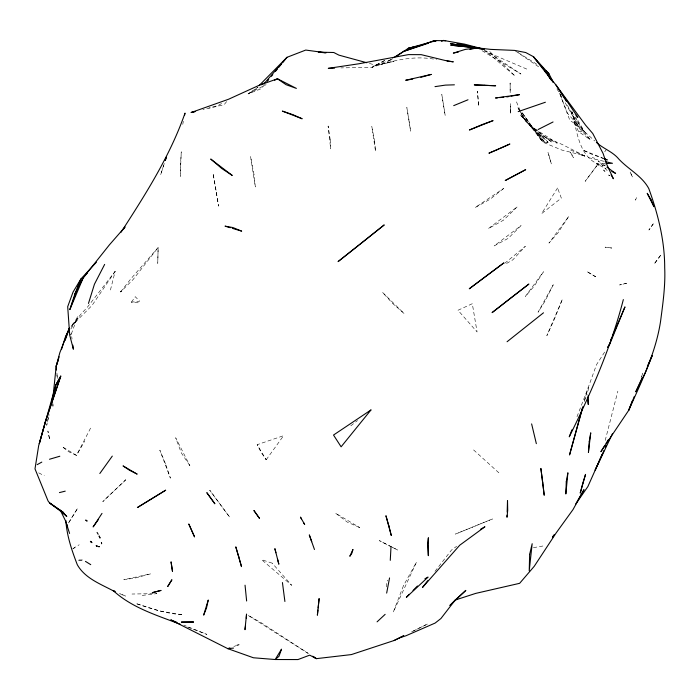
<?xml version="1.0" encoding="UTF-8"?>
<svg xmlns="http://www.w3.org/2000/svg" width="700" height="700" viewBox="0 0 700 700"><rect width="100%" height="100%" fill="white"/><g stroke="black" fill="none" stroke-linecap="round" stroke-linejoin="round"><path stroke-width="0.53" stroke-dasharray="3.5 2.62" d="M386.662 586.924L386.662 581.779L387.817 580.239M182.744 124.407L183.365 121.328M48.475 416.885L46.716 425.276L49.131 414.627M110.442 289.993L115.15 271.381L86.782 307.983L81.839 313.04L73.001 323.925L70.822 327.705M605.211 440.466L617.864 391.16M584.211 401.537L586.801 392.105L587.16 395.194M584.71 400.234L588.21 387.608L596.505 364.674L605.71 350.42M164.299 163.459L160.624 174.851L164.08 163.992M641.62 376.486L642.688 373.494L641.139 377.58M576.992 416.745L588.21 387.608L588.227 392.875M90.58 428.111L76.466 455.394L68.442 451.596L62.072 446.6L76.466 455.394L84.726 441.079M68.451 522.979L77.744 508.121L68.031 523.906M70.814 329L78.05 318.159L70.735 326.602M115.15 271.381L91.989 305.506L70.91 326.629L73.666 323.426L77.586 316.776L71.365 333.935L72.039 339.027M604.704 151.847L606.541 149.222M131.425 302.146L135.266 296.695L139.615 301.201L131.425 302.146L138.793 302.864M266.175 459.786L283.596 435.697L257.18 444.684L261.135 452.366L266.175 459.786L257.18 444.684M120.593 291.944L130.699 279.046L158.139 247.52L157.754 263.401L158.139 247.52L132.982 279.676L120.593 291.944L121.301 291.016M434.971 571.358L451.474 550.086L456.619 546.324M226.651 101.579L224.131 104.685L202.886 109.725M264.688 84.543L261.31 88.664L248.062 93.931L258.029 87.194M257.565 87.132L255.299 89.425L248.062 93.931L266.088 84.647M504.656 263.349L525.35 246.312L512.794 259.866L504.367 264.731M350.787 425.845L357.507 420.551M390.408 59.719L387.748 61.39L392.98 58.599M69.685 335.046L71.365 333.935L70.752 334.101M72.791 548.712L79.196 544.758M221.559 103.478L218.059 105.586L208.758 107.975M73.369 548.468L74.848 547.663M384.632 60.524L372.033 67.305L340.882 67.9M413.271 631.059L427.752 623.884L411.39 631.969M384.562 60.515L372.033 67.305C392.586 60.401 415.109 54.994 436.564 59.658M391.178 59.806L373.616 66.124L393.925 61.399L375.935 65.231L368.743 63.271M233.844 646.476L235.865 645.75M605.596 164.894L602.648 165.576C579.066 159.941 577.01 131.591 572.119 111.869L574.77 123.69L578.655 131.679L590.021 139.536L572.906 115.561L569.896 108.623M533.374 547.663L544.924 545.65M78.479 560.656L83.493 559.965L77.28 559.939M142.205 595.42L156.87 593.609L132.011 594.029M605.001 163.555L596.461 163.852L606.034 168.621M578.655 131.679L584.622 131.827L594.799 140.971M588.499 157.684L604.135 161.341M581.499 154.98L586.058 156.607L562.459 144.602L539.621 134.785L544.11 142.266M581.989 155.094L561.68 150.001L542.806 142.144L521.885 112.429L543.016 142.021L522.637 116.375L515.664 99.969M592.218 157.535L594.711 158.27M604.231 158.83L592.139 154.429L582.767 150.019L603.33 158.34M187.574 627.069L206.894 634.401L183.803 625.126M119.744 593.705L125.528 596.085L119.822 593.53M584.019 155.706L584.622 155.96L569.782 149.686M484.137 50.846L528.316 69.737M539.621 134.785L557.183 143.159L532.07 127.041M391.248 546.761L379.339 540.619L397.775 550.086L392.175 547.242M38.684 472.85L44.258 475.746M482.055 50.689L520.923 74.025L486.168 50.916M518.271 52.684L538.282 65.17M308.175 653.441L247.949 615.23L261.004 622.633L308.219 653.336M515.506 51.012L540.164 67.839M605.124 165.865L598.133 160.851L607.495 170.923M529.515 124.889L552.195 142.433L529.515 124.889L519.881 114.371L529.515 124.889L547.977 142.135L525.403 120.689L517.449 106.907L519.041 109.664M483.49 49.131L515.156 76.099L488.591 50.461M498.873 472.815L471.686 448.201M573.939 121.607L584.622 131.827L576.249 117.722M590.021 139.536L574.77 123.69L584.622 131.827L581.551 128.546L573.641 114.17M521.885 112.429L542.806 142.144M556.938 88.848L562.529 98.096M519.575 110.582L525.403 120.689L544.827 142.048L522.637 116.375L523.898 118.685M565.206 102.804L578.077 125.379L569.957 120.601L559.309 92.453M567.42 105.385L578.077 125.379L567.49 113.242L559.702 93.441M56.814 374.911L57.496 378.761L56.849 372.444M52.78 402.85L52.99 407.496L52.955 404.338M510.125 83.038L510.177 92.811L510.125 83.038M510.711 109.086L510.624 114.214L510.484 103.547L510.711 109.086M180.591 163.66L180.259 176.383L181.256 151.821L180.591 163.66M636.519 197.575L635.521 200.139L636.519 197.575M403.436 585.778L393.277 612.124L416.561 562.012L403.436 585.778M562.17 299.854L553.761 320.688L546.84 335.659L562.17 299.854M553.219 284.848L544.994 301.192L538.064 312.209L553.219 284.848M557.541 187.994L541.616 213.614L561.33 198.082L557.541 187.994M543.428 271.828L534.441 285.81L525.271 296.572L543.428 271.828M568.636 216.606L557.821 233.03L548.949 243.075L568.636 216.606M653.24 223.877L648.891 230.029L653.24 223.877M660.59 255.343L654.054 264.197L660.59 255.343M597.8 164.439L585.156 181.326L597.756 164.482L598.675 165.244L597.8 164.439M521.019 225.645L508.191 238.368L494.174 245.901L521.019 225.645M517.055 207.008L503.536 220.141L488.294 228.638L517.055 207.008M125.755 479.78L102.795 501.611L125.755 479.78M503.606 188.484L490.306 199.097L475.002 207.638L503.606 188.484M472.308 303.704L457.984 310.257L477.076 331.957L472.308 303.704M492.371 519.006L455.455 534.082L492.371 519.006M150.561 573.86L135.371 578.008L123.821 579.714L150.561 573.86M626.587 283.281L619.631 284.953L626.587 283.281M548.074 142.424L544.355 142.441L548.074 142.424M611.704 248.027L605.133 247.161L611.704 248.027M181.79 614.714C165.918 613.454 150.623 608.702 135.695 603.444L159.801 610.986L181.79 614.714M272.204 563.168L261.572 559.659L291.734 585.314L272.204 563.168M359.66 527.572L347.287 522.086L335.379 513.074L359.66 527.572M595.7 276.806L586.653 271.355L595.7 276.806M609.744 175.779L608.685 175.044L609.744 175.779M404.005 313.434L392.569 303.398L382.401 292.259L404.005 313.434M604.301 170.756L603.584 170.021L605.01 171.509L604.301 170.756M229.477 516.889L209.755 490.236L229.477 516.889M189.857 465.666L181.309 452.9L175.691 437.771L189.857 465.666M572.023 155.006L570.395 152.329L573.484 157.798L572.023 155.006M632.45 176.96L630.017 171.71L632.45 176.96M165.48 463.794L159.836 450.161L170.406 478.144L165.48 463.794M549.762 157.981L547.951 152.215L551.355 163.975L549.762 157.981M49.516 438.786L47.88 430.99L49.516 438.786M254.013 174.659L250.591 156.59L255.334 186.97L254.013 174.659M374.675 141.741L371.787 126.446L375.55 151.498L374.675 141.741M216.02 190.295L213.028 173.25L218.566 206.133L216.02 190.295M409.001 120.05L406.822 107.424L410.611 131.127L409.001 120.05M445.191 115.456L441.787 94.413L445.191 115.456M330.207 139.685L328.116 126.009L330.654 148.855L330.207 139.685M478.73 105.411L477.347 91.219L478.73 105.411"/><path stroke-width="1.05" d="M52.797 398.921L56.201 366.135L59.841 352.651L69.405 328.142L65.389 337.137L61.451 349.562M507.071 515.191L507.001 517.256L507.71 510.37L507.509 500.701L507.168 512.085M390.276 560.341L391.02 546.534M246.295 618.301L246.54 614.058L244.974 629.676L245.543 625.581M317.931 609.997L317.38 615.204L319.13 598.535L318.141 607.915M386.662 593.101L389.55 577.929M184.607 115.159L185.019 113.102C170.091 155.907 145.504 194.373 121.039 232.251M51.319 403.261L52.859 395.92M53.97 393.33L55.895 384.808L60.777 376.092L45.334 422.065L39.296 443.686L45.92 419.877L60.777 376.092L55.895 384.808L38.675 445.62L35 468.886L48.064 500.981L49.63 502.976L63.665 512.654L49.63 502.976L64.925 514.474L62.501 512.295L66.78 516.486L59.902 510.073M45.334 422.065L45.92 419.877M582.479 407.82L569.529 454.974L582.96 406.551M623.341 299.582C610.995 347.419 591.115 392.691 569.249 436.844L571.952 429.809M88.462 303.45L94.447 284.191L104.641 264.399M610.242 342.536L607.705 347.498M56.359 370.046L56.201 366.135L59.15 356.816M165.296 160.352L166.303 157.246L165.349 160.143M123.165 229.618L125.038 226.975L109.314 244.965L83.265 277.699L69.843 309.575L74.909 293.947L80.902 278.959L96.407 262.203M56.201 366.135L58.336 359.975M65.126 340.463L69.405 328.142M69.843 309.575L80.902 278.959L73.045 292.066L67.699 306.652L69.685 335.046L73.377 349.213L72.835 345.144M632.24 401.056L628.758 410.235L600.889 451.71L604.852 445.296M634.34 396.401L628.758 410.235C641.532 381.404 655.76 352.922 660.555 321.379C662.874 303.642 665.499 285.749 664.702 267.838C664.72 240.546 658.017 214.095 648.812 188.606C641.76 175.359 626.99 168.744 617.383 157.456C611.258 151.156 602.718 148.225 596.365 142.38M610.584 340.436L611.852 337.47M612.701 335.501L624.969 306.889L609.735 344.181L608.003 346.859M604.012 450.415L587.843 486.631L575.645 504.157L584.001 489.659L573.029 509.556L556.168 532.91L534.214 566.335L519.636 583.319L475.711 593.39L455.201 600.04L449.881 605.483L465.832 590.398L455.201 600.04L440.921 618.529L435.12 623.07L405.904 635.793L399.761 637.744L394.074 640.517L351.4 654.579L316.391 658.648L309.715 655.148L297.973 659.566L275.17 659.523L253.435 657.773L227.789 648.646L170.756 619.876L176.776 622.3M605.29 447.457L606.139 445.498M602.114 454.405L595.131 470.199L612.553 433.51M642.005 378.07L635.758 391.825L645.54 372.146L652.269 355.46L647.36 366.266M74.909 293.947L83.265 277.699L87.517 272.842M65.389 337.137L67.559 333.366M605.99 443.459L608.256 439.793M102.007 513.389L93.118 526.934L98.192 519.837M552.528 537.128L554.356 534.406M552.457 537.32L553.665 535.553M99.82 473.515L112.297 456.102M427.717 580.72L422.441 587.536L459.742 545.204L484.925 526.785L480.646 529.209M267.391 81.244L268.739 79.59M271.434 76.291L272.79 74.646M275.485 71.339L277.506 68.871M278.863 67.218L281.558 63.919M282.905 62.265L286.956 57.321L305.734 50.067L326.104 52.806M409.316 594.309L406.359 597.336L428.067 577.097L424.909 578.769M413.017 590.529L417.463 585.988M259.07 85.601L286.956 57.321L265.283 82.303L261.66 84.752M377.072 621.854L385.14 614.355M359.922 244.335L384.23 224.91L338.074 261.599L359.082 245M507.071 341.74L543.497 312.795M396.55 56.201L408.266 48.326L422.739 44.958M393.951 57.496L403.707 51.389L432.197 41.379L436.354 40.574L445.725 40.749M37.17 464.651L41.808 462.096M274.619 80.246L277.471 78.785L296.389 88.41L286.099 84.709L277.471 78.785L258.869 85.426L228.541 99.251L191.196 112.499L195.449 111.493M538.108 129.518L553.053 121.975M399.761 637.744L403.62 635.836M394.074 640.517L403.699 635.766M499.957 148.523L509.889 144.016L488.906 153.195L498.969 148.977M453.705 105.639L468.002 99.776M518.192 111.615L545.396 102.235M229.81 647.92L227.789 648.646L233.529 648.077M236.88 645.391L238.892 644.665M403.707 51.389L428.19 43.278M433.291 41.589L436.354 40.574L432.197 41.379M49.49 459.261L59.824 456.234M420.822 77.332L431.305 74.401L405.694 80.264L412.685 79.065M436.354 40.574L408.266 48.326L414.488 46.935M191.196 112.499L195.326 111.431M65.231 491.146L59.439 492.599M443.529 40.434L441.455 40.898L443.529 40.434L464.686 44.153L484.435 49.367M458.517 51.966L453.346 53.113L465.211 49.429L477.111 47.845L490.56 49.376L514.631 50.409L525.735 52.544L533.391 56.665L548.966 73.85L553.35 82.364L548.03 75.513M469.884 49.446L477.111 47.845L480.541 48.676L450.398 43.671L477.426 47.915L450.756 45.194L477.111 47.845L479.421 48.764M506.774 96.933L508.883 96.547M511 96.171L519.444 94.657L495.486 97.991L497.534 97.799M434.989 86.642L445.41 85.111L454.405 84.822M499.59 97.606L503.694 97.221M334.591 68.127L328.291 68.355L358.566 63.822L408.459 54.617L421.207 54.653L445.034 60.454L453.302 61.845L447.029 61.049M606.069 163.52L612.465 163.293L605.176 161.586M325.264 52.806L318.308 52.15L333.777 52.5L338.94 55.143L366.686 62.711M483.49 49.131L456.942 43.759L483.315 49.35M230.23 227.71L225.032 226.144L232.96 227.57L241.675 231.149L232.312 228.331M604.231 158.83L607.25 159.924L604.31 158.734M180.451 624.356C157.036 615.309 132.02 607.915 113.172 590.546L115.071 591.395M611.782 171.482L615.615 173.39L606.874 167.116M114.922 591.727C101.544 584.343 85.26 578.812 77.315 564.76C71.855 550.559 66.806 535.789 65.844 520.494M85.461 561.383L90.737 564.655M312.743 656.329L316.391 658.648L312.76 656.285M547.207 72.651L548.966 73.85L545.983 70.84M575.899 115.089L577.876 117.329L555.923 84.919L549.78 77.376M553.35 82.364L544.442 69.913L533.391 56.665L546.7 73.797M544.442 69.913L550.988 79.826M566.326 101.229L555.923 84.919L585.629 125.23L592.769 133.516L603.129 153.554L606.489 163.756L613.366 178.736L611.091 174.799M97.081 532.42L98.184 534.293M303.748 522.883L304.666 524.457L300.457 517.108L301.411 518.814M60.48 510.589L65.511 520.835L69.589 533.426M311.719 541.739L309.295 534.887L314.466 549.517M277.471 558.95L278.845 564.2L274.881 548.642L275.887 552.729M531.624 423.902L536.34 443.66M67.226 524.843L67.567 526.977M282.433 582.558L284.9 601.492M587.405 397.259L588.254 404.469L588.236 396.034M245.044 585.2L246.636 600.994M428.356 537.915L428.339 555.678L427.499 544.206L428.356 537.915M529.655 554.33L529.226 570.815L532.175 543.707L529.655 554.33M566.274 481.749L565.836 493.981L567.892 472.78L566.274 481.749M589.242 441.674L588.429 452.41L590.739 432.819L589.242 441.674M208.206 600.197L206.491 608.055L203.656 615.116L208.206 600.197M582.75 483.376L580.23 493.115L585.541 474.373L582.75 483.376M352.914 549.622L351.689 553.604L349.816 556.273L352.914 549.622M281.461 649.276L278.976 656.32L275.17 659.523L281.461 649.276M171.832 579.889L167.764 586.425L171.832 579.889M370.947 409.973L341.11 446.81L333.515 435.041L370.947 409.973M511.411 297.517L492.074 312.62L528.885 284.051L511.411 297.517M487.174 275.31L469.262 288.785L503.886 262.885L487.174 275.31M165.629 490.236L137.428 507.517L165.629 490.236M525.621 169.689L505.312 180.477L525.621 169.689M482.046 124.617L469.42 130.008L493.08 120.61L482.046 124.617M156.774 591.5L152.285 592.681L161.096 590.415L156.774 591.5M193.524 622.02L181.44 622.116L193.524 622.02M484.321 85.286L474.276 84.892L495.653 85.776L484.321 85.286M98.971 546.613L98.49 546.569L99.453 546.665L98.971 546.613M292.67 114.59L282.371 111.099L302.172 118.773L292.67 114.59M96.749 545.956L96.127 545.676L97.37 546.245L96.749 545.956M136.999 474.031L129.57 470.295L123.043 465.903L136.999 474.031M232.102 175.341L221.926 168.621L210.709 159.04L232.102 175.341M86.424 520.572L85.689 520.065L87.15 521.08L86.424 520.572M91.157 541.975L90.379 541.31L91.928 542.657L91.157 541.975M259.49 518.359L253.986 510.624L259.49 518.359M214.804 503.702L206.92 492.791L214.804 503.702M651.079 199.85L647.211 193.314L653.966 206.684L651.079 199.85M99.995 537.889L99.164 536.121L99.995 537.889M194.495 536.786L188.851 524.142L194.495 536.786M238.709 556.657L235.786 546.858L241.491 566.624L238.709 556.657M388.868 525.91L385.936 515.734L391.283 535.483L388.868 525.91M172.454 571.165L171.071 561.995L172.454 571.165M542.692 482.248L540.872 468.414L544.215 495.259L542.692 482.248M101.526 543.121L101.456 542.509L101.579 543.742L101.526 543.121"/></g></svg>
